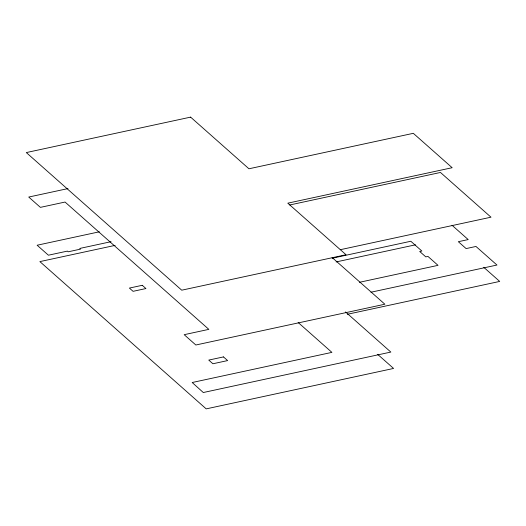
<?xml version="1.0" encoding="UTF-8"?>
<svg xmlns="http://www.w3.org/2000/svg" width="526" height="526" viewBox="0 0 526 526"><rect width="100%" height="100%" fill="white"/><g stroke="black" fill="none" stroke-linecap="round" stroke-linejoin="round"><path stroke-width="0.79" d="M67.986 188.584L28.739 197.046L40.397 207.369L65.053 202.05L208.842 329.361L184.185 334.681L195.843 345.003L384.868 304.225L332.136 257.536M99.322 231.808L37.136 245.228L48.405 255.202L67.413 251.106L68.189 251.796L80.517 249.133L79.742 248.443L111.052 241.69M289.727 204.982L440.466 172.462L490.988 217.192L340.25 249.712M115.148 245.372L39.877 261.606L206.199 408.873L393.579 368.45L377.642 354.34M332.241 258.213L410.819 241.256L421.845 251.02L419.709 251.481L425.81 256.885L427.947 256.425L438.02 265.347L359.449 282.298M336.101 261.941L415.481 244.82M370.981 292.219L496.958 265.038L475.971 246.457L466.115 248.588L458.337 241.704L468.199 239.58L452.012 225.246M347.357 314.285L499.7 281.423L483.736 267.287M345.503 311.931L390.838 352.072L203.292 392.527L192.187 382.514L331.899 352.374L298.183 322.517M190.609 117.127L26.3 152.573L181.733 290.188L346.042 254.742L287.794 203.174L452.163 167.715L413.311 133.321L248.943 168.78L190.609 117.127M142.263 285.302L129.396 288.077L133.065 291.325L145.932 288.55L142.263 285.302M223.478 356.911L208.756 360.086L212.905 363.762L227.626 360.586L223.478 356.911"/></g></svg>
